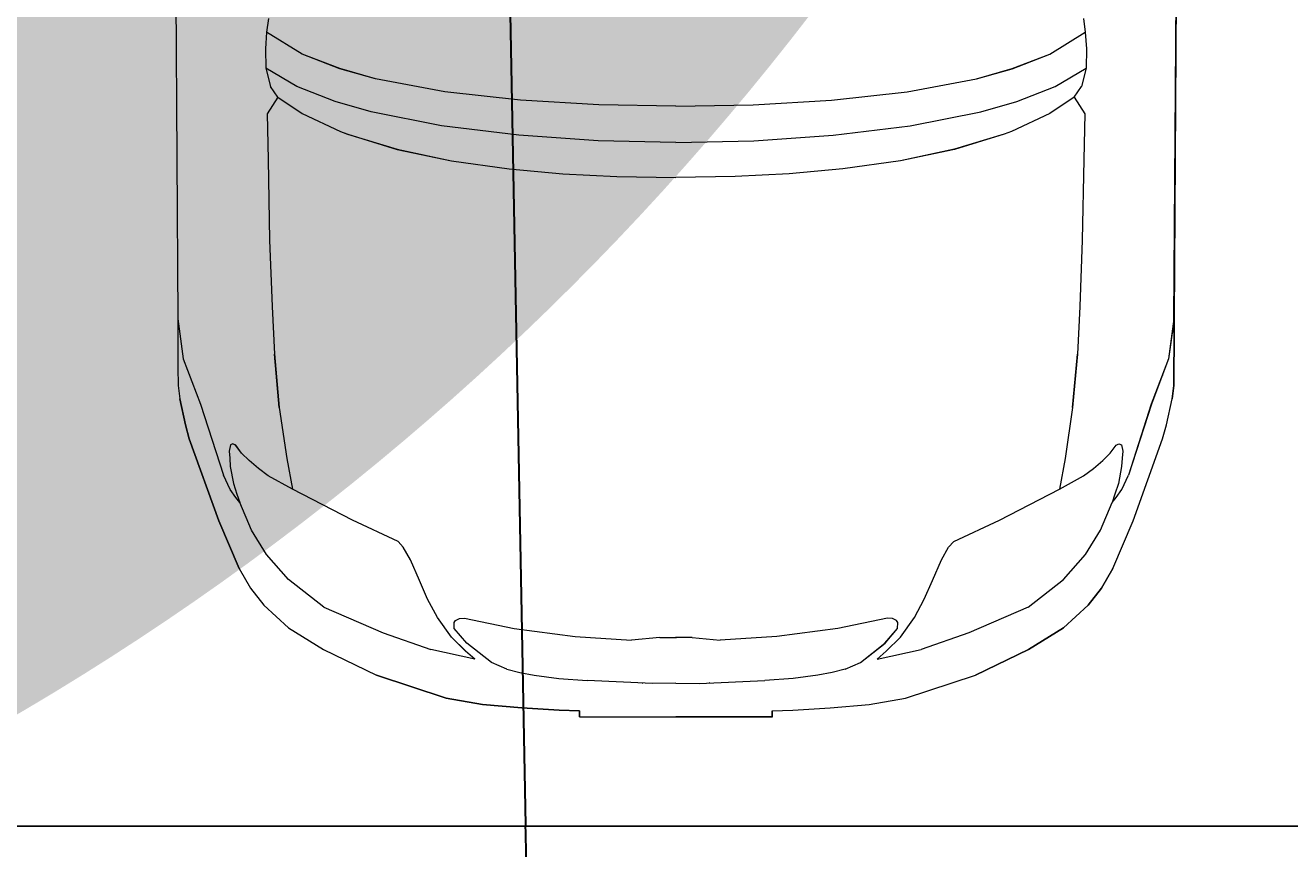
# Model space of a CAD drawing. Header units: millimetres. Extents: x -284281 to 1648660, y -821378 to -151356.
# Drawn here: x -183045 to -180739, y -270728 to -269226 of the extents above; entities that cross this region are included whole.
import ezdxf

# ---------------------------------------------------------------- set-up
doc = ezdxf.new("R2010")
doc.units = ezdxf.units.MM
doc.header["$MEASUREMENT"] = 0
doc.set_wipeout_variables(frame=1)
doc.linetypes.add('Wipeout_Contour', pattern=[1000, 0, -1000])
doc.layers.get('Defpoints').update_dxf_attribs({"color": 250})
for name, color, linetype in [('Cars', 7, 'Continuous'), ('Cotations - 1_100', 7, 'Continuous'), ('Extérieur - Environnement', 7, 'Continuous'), ('Structure - Murs extérieurs', 7, 'Continuous')]:
    doc.layers.add(name, color=color, linetype=linetype)
doc.styles.add('STYLE_GENERE_2', font='arial.ttf')
doc.dimstyles.new('STYLE_GENERE__2', dxfattribs={"dimtxt": 250, "dimasz": 190, "dimexe": 0.18, "dimexo": 0.0625, "dimgap": 0, "dimtad": 1, "dimlfac": 0.001, "dimzin": 0, "dimdsep": 46, "dimtxsty": 'STYLE_GENERE_2', "dimblk": 'ARROWHEAD_6', "dimblk1": 'ARROWHEAD_6', "dimblk2": 'ARROWHEAD_6', "dimcen": 0.09, "dimse1": 1, "dimse2": 1, "dimclrd": 7, "dimclre": 7, "dimclrt": 7, "dimazin": 0, "dimtfac": 1, "dimtdec": 4, "dimtmove": 0, "dimatfit": 3, "dimfxl": 1, "dimtolj": 1, "dimtzin": 0, "dimarcsym": 0})

# ---------------------------------------------------------------- blocks, each defined once
blk = doc.blocks.new('Mur_61_1', base_point=(250537.6, -270787.3))
at = {"color": 254, "linetype": 'Wipeout_Contour', "lineweight": 0, "ltscale": 1436123.093929387}
blk.add_wipeout([(220637.6, -270787.3), (250437.6, -270787.3), (250437.6, -270687.3), (220637.6, -270687.3)], dxfattribs=at).dxf.layer = 'Structure - Murs extérieurs'
at = {"layer": 'Structure - Murs extérieurs', "color": 7, "linetype": 'Continuous', "lineweight": 5, "flags": 128}
blk.add_lwpolyline([(250437.6, -270687.3), (220637.6, -270687.3)], dxfattribs=at)
blk = doc.blocks.new('Car 0025')
at = {"layer": 'Cars', "color": 7, "linetype": 'Continuous', "lineweight": 13}
for p, q in [((-924.7, 1389.7), (-920.5, 734.5)), ((-924.7, 1389.7), (-920.5, 734.5)), ((896.3, 734.5), (900.5, 1389.7)), ((900.5, 1389.7), (896.3, 734.5)), ((-755.5, 1282.4), (-758.8, 1257.5)), ((731.3, 1282.4), (734.6, 1257.5)), ((-758.8, 1257.5), (-760.9, 1227.1)), ((-694, 1217.1), (-758.8, 1257.5)), ((669.8, 1217.1), (734.6, 1257.5)), ((734.6, 1257.5), (736.7, 1227.1)), ((-760.9, 1227.1), (-760.1, 1191.7)), ((736.7, 1227.1), (735.9, 1191.7)), ((-625.2, 1190.8), (-694, 1217.1)), ((601, 1190.8), (669.8, 1217.1)), ((-703.8, 1158.5), (-760.1, 1191.7)), ((-760.1, 1191.7), (-751.8, 1158)), ((-560.1, 1172.1), (-625.2, 1190.8)), ((535.9, 1172.1), (601, 1190.8)), ((679.6, 1158.5), (735.9, 1191.7)), ((735.9, 1191.7), (727.6, 1158)), ((-751.8, 1158), (-751.8, 1158)), ((-738.5, 1138.6), (-751.8, 1158)), ((-633.6, 1130.9), (-703.8, 1158.5)), ((-433.8, 1148.7), (-560.1, 1172.1)), ((409.6, 1148.7), (535.9, 1172.1)), ((609.4, 1130.9), (679.6, 1158.5)), ((714.3, 1138.6), (727.6, 1158)), ((727.6, 1158), (727.6, 1158)), ((-738.5, 1138.6), (-758, 1108.3)), ((-738.5, 1138.6), (-738.5, 1138.6)), ((-738.5, 1138.6), (-693.9, 1108.9)), ((-567.9, 1112.1), (-633.6, 1130.9)), ((-295.6, 1133.3), (-433.8, 1148.7)), ((-152.7, 1124.9), (-295.6, 1133.3)), ((128.5, 1124.9), (271.4, 1133.3)), ((271.4, 1133.3), (409.6, 1148.7)), ((543.7, 1112.1), (609.4, 1130.9)), ((714.3, 1138.6), (669.7, 1108.9)), ((714.3, 1138.6), (714.3, 1138.6)), ((714.3, 1138.6), (733.8, 1108.3)), ((-758, 1108.3), (-755.8, 1024.9)), ((-693.9, 1108.9), (-624, 1076.3)), ((-439.5, 1086.6), (-567.9, 1112.1)), ((-12.1, 1122.4), (-152.7, 1124.9)), ((-12.1, 1122.4), (128.5, 1124.9)), ((415.3, 1086.6), (543.7, 1112.1)), ((669.7, 1108.9), (599.8, 1076.3)), ((733.8, 1108.3), (731.7, 1024.9)), ((-298.8, 1069.2), (-439.5, 1086.6)), ((274.6, 1069.2), (415.3, 1086.6)), ((-624, 1076.3), (-610.9, 1071.4)), ((-610.9, 1071.4), (-520.4, 1043.6)), ((-154, 1059.4), (-298.8, 1069.2)), ((129.8, 1059.4), (274.6, 1069.2)), ((586.8, 1071.4), (496.2, 1043.6)), ((599.8, 1076.3), (586.8, 1071.4)), ((-520.4, 1043.6), (-421.4, 1022.7)), ((-12.1, 1056.3), (-154, 1059.4)), ((-12.1, 1056.3), (129.8, 1059.4)), ((496.2, 1043.6), (397.2, 1022.7)), ((-755.8, 1025), (-753.2, 878.1)), ((-755.8, 1024.9), (-755.8, 1024.9)), ((-421.4, 1022.7), (-316.5, 1007.9)), ((397.2, 1022.7), (292.3, 1007.9)), ((731.7, 1025), (729, 878.1)), ((731.6, 1024.9), (731.6, 1024.9)), ((-316.5, 1007.9), (-218.5, 999.1)), ((-218.5, 999.1), (-119.9, 994.1)), ((-119.9, 994.1), (-12.1, 992.4)), ((95.7, 994.1), (-12.1, 992.4)), ((194.3, 999.1), (95.7, 994.1)), ((292.3, 1007.9), (194.3, 999.1)), ((-753.2, 878.1), (-748.9, 756.7)), ((729, 878.1), (724.7, 756.7)), ((-748.9, 756.7), (-744.4, 670.1)), ((724.7, 756.7), (720.2, 670.1)), ((-920.5, 734.5), (-920.6, 683.7)), ((-920.5, 734.5), (-920.6, 683.7)), ((-920.5, 734.5), (-910.7, 661.1)), ((896.3, 734.5), (886.5, 661.1)), ((896.4, 683.7), (896.3, 734.5)), ((896.3, 734.5), (896.4, 683.7)), ((-920.6, 683.7), (-920.5, 645.6)), ((-920.6, 683.7), (-920.5, 645.6)), ((-744.4, 670.2), (-735.6, 572.8)), ((-735.6, 572.8), (-744.3, 670.1)), ((720.2, 670.2), (711.4, 572.8)), ((711.4, 572.8), (720.1, 670.1)), ((896.3, 645.6), (896.4, 683.7)), ((896.4, 683.7), (896.3, 645.6)), ((-910.7, 661.1), (-879.2, 578.8)), ((886.5, 661.1), (855, 578.8)), ((-920.5, 645.6), (-920, 612.5)), ((-920.5, 645.6), (-920, 612.5)), ((-899.6, 632.1), (-899.5, 631.1)), ((875.4, 632.1), (875.3, 631.1)), ((895.8, 612.5), (896.3, 645.6)), ((896.3, 645.6), (895.8, 612.5)), ((-920, 612.5), (-917.2, 588.4)), ((-920, 612.5), (-917.2, 588.4)), ((893, 588.4), (895.8, 612.5)), ((895.8, 612.5), (893, 588.4)), ((-917.2, 588.4), (-906.8, 541)), ((-906.8, 541), (-917.2, 588.4)), ((-879.2, 578.8), (-837.6, 449.2)), ((855, 578.8), (813.4, 449.2)), ((882.6, 541), (893, 588.4)), ((882.6, 541), (893, 588.4)), ((-735.6, 572.8), (-722, 479.6)), ((711.4, 572.8), (697.8, 479.6)), ((-906.8, 541), (-899.8, 515.5)), ((-899.8, 515.5), (-906.8, 541)), ((875.6, 515.5), (882.6, 541)), ((875.6, 515.5), (882.6, 541)), ((-899.8, 515.5), (-846, 365.6)), ((-846, 365.6), (-899.8, 515.5)), ((821.8, 365.6), (875.6, 515.5)), ((821.8, 365.6), (875.6, 515.5)), ((-824.6, 504.7), (-827.3, 493)), ((-827.3, 493), (-826, 479.9)), ((-820.1, 506), (-824.6, 504.7)), ((-815.2, 503.8), (-820.1, 506)), ((-804.3, 489.5), (-815.2, 503.8)), ((-790.7, 476), (-804.3, 489.5)), ((766.5, 476), (780.1, 489.5)), ((780.1, 489.5), (791, 503.8)), ((791, 503.8), (795.9, 506)), ((795.9, 506), (800.4, 504.7)), ((800.4, 504.7), (803.1, 493)), ((803.1, 493), (801.8, 479.9)), ((-826, 479.9), (-825, 465)), ((-825, 465), (-819.1, 434.2)), ((-773.6, 461.2), (-790.7, 476)), ((-722, 479.6), (-711.7, 423.4)), ((697.8, 479.6), (687.5, 423.4)), ((749.4, 461.2), (766.5, 476)), ((800.8, 465), (794.9, 434.2)), ((801.8, 479.9), (800.8, 465)), ((-825.2, 422.9), (-837.6, 449.2)), ((-755.7, 447.9), (-773.6, 461.2)), ((-711.7, 423.4), (-755.7, 447.9)), ((687.5, 423.4), (731.5, 447.9)), ((731.5, 447.9), (749.4, 461.2)), ((801, 422.9), (813.4, 449.2)), ((-814.8, 408.3), (-825.2, 422.9)), ((-819.1, 434.2), (-812.8, 414.4)), ((-602.3, 367), (-711.7, 423.4)), ((578.1, 367), (687.5, 423.4)), ((794.9, 434.2), (788.6, 414.4)), ((790.6, 408.3), (801, 422.9)), ((-807.5, 399), (-814.8, 408.3)), ((-812.8, 414.4), (-807.5, 399)), ((-786.3, 348.7), (-807.5, 399)), ((762.1, 348.7), (783.3, 399)), ((788.6, 414.4), (783.3, 399)), ((783.3, 399), (790.6, 408.3)), ((-846, 365.6), (-808.7, 278.6)), ((-808.7, 278.6), (-846, 365.6)), ((-759.1, 304.4), (-786.3, 348.7)), ((-518.8, 327.9), (-602.3, 367)), ((494.6, 327.9), (578.1, 367)), ((734.9, 304.4), (762.1, 348.7)), ((784.5, 278.6), (821.8, 365.6)), ((784.5, 278.6), (821.8, 365.6)), ((-509.5, 317.5), (-518.8, 327.9)), ((485.3, 317.5), (494.6, 327.9)), ((-718.8, 259), (-759.1, 304.4)), ((-496.3, 294.8), (-509.5, 317.5)), ((472.1, 294.8), (485.3, 317.5)), ((694.6, 259), (734.9, 304.4)), ((-808.7, 278.6), (-788.2, 243.2)), ((-808.7, 278.6), (-788.2, 243.2)), ((-480.1, 257), (-496.3, 294.8)), ((455.9, 257), (472.1, 294.8)), ((764, 243.2), (784.5, 278.6)), ((784.5, 278.6), (764, 243.2)), ((-654.4, 208.3), (-718.8, 259)), ((-465.1, 222.6), (-480.1, 257)), ((440.9, 222.6), (455.9, 257)), ((630.2, 208.3), (694.6, 259)), ((-788.2, 243.2), (-764, 211.8)), ((-788.2, 243.2), (-764, 211.8)), ((739.8, 211.8), (764, 243.2)), ((764, 243.2), (739.8, 211.8)), ((-764, 211.8), (-719, 170.5)), ((-764, 211.8), (-719, 170.5)), ((-654.4, 208.3), (-546.4, 161.2)), ((-447.3, 189.6), (-465.1, 222.6)), ((423.1, 189.6), (440.9, 222.6)), ((630.2, 208.3), (522.2, 161.2)), ((694.8, 170.5), (739.8, 211.8)), ((739.8, 211.8), (694.8, 170.5)), ((-421.5, 153.3), (-447.3, 189.6)), ((-414.1, 184), (-406.9, 187.6)), ((-406.9, 187.6), (-398, 187.9)), ((-398, 187.9), (-307.1, 169.4)), ((373.8, 187.9), (282.9, 169.4)), ((382.7, 187.6), (373.8, 187.9)), ((389.9, 184), (382.7, 187.6)), ((397.3, 153.3), (423.1, 189.6)), ((-719, 170.5), (-655.3, 130.9)), ((-719, 170.5), (-655.3, 130.9)), ((-416.6, 180.1), (-414.1, 184)), ((-416.4, 169.3), (-416.6, 180.1)), ((-393.4, 142.5), (-416.4, 169.3)), ((-307.1, 169.4), (-196.1, 155)), ((282.9, 169.4), (171.9, 155)), ((369.2, 142.5), (392.2, 169.3)), ((392.4, 180.1), (389.9, 184)), ((392.2, 169.3), (392.4, 180.1)), ((631.1, 130.9), (694.8, 170.5)), ((694.8, 170.5), (631.1, 130.9)), ((-546.4, 161.2), (-459.2, 131.1)), ((-395.7, 128), (-421.5, 153.3)), ((-348.6, 107.3), (-393.4, 142.5)), ((-196.1, 155), (-92.9, 148.1)), ((-41.8, 152.8), (-92.9, 148.1)), ((-41.8, 152.8), (-11.3, 152.8)), ((17.6, 152.8), (-12.9, 152.8)), ((17.6, 152.8), (68.7, 148.1)), ((171.9, 155), (68.7, 148.1)), ((324.4, 107.3), (369.2, 142.5)), ((371.5, 128), (397.3, 153.3)), ((522.2, 161.2), (435, 131.1)), ((-655.3, 130.9), (-558.5, 84.1)), ((-655.3, 130.9), (-558.5, 84.1)), ((-378.9, 113.2), (-459.2, 131.1)), ((-378.9, 113.2), (-395.7, 128)), ((354.7, 113.2), (435, 131.1)), ((354.7, 113.2), (371.5, 128)), ((534.3, 84.1), (631.1, 130.9)), ((631.1, 130.9), (534.3, 84.1)), ((-320.4, 95.1), (-348.6, 107.3)), ((-320.4, 95.1), (-296.9, 89)), ((296.3, 95.1), (272.7, 89)), ((296.3, 95.1), (324.4, 107.3)), ((-558.5, 84.1), (-431, 42.5)), ((-431, 42.5), (-558.5, 84.1)), ((-296.9, 89), (-270.9, 84)), ((-270.9, 84), (-226, 78.1)), ((-226, 78.1), (-174.1, 74.2)), ((-54.7, 69.2), (-174.1, 74.2)), ((-73.2, 69.9), (-72.6, 69.9)), ((-12.1, 69.6), (-54.7, 69.2)), ((-12.1, 69.6), (30.5, 69.2)), ((30.5, 69.2), (149.9, 74.2)), ((49, 69.9), (48.4, 69.9)), ((201.8, 78.1), (149.9, 74.2)), ((246.7, 84), (201.8, 78.1)), ((272.7, 89), (246.7, 84)), ((406.8, 42.5), (534.3, 84.1)), ((406.8, 42.5), (534.3, 84.1)), ((-431, 42.5), (-364.7, 30.9)), ((-364.7, 30.9), (-431, 42.5)), ((-364.7, 30.9), (-293.1, 24.3)), ((-293.1, 24.3), (-364.7, 30.9)), ((-293.1, 24.3), (-225.1, 20.2)), ((-225.1, 20.2), (-293.1, 24.3)), ((200.9, 20.2), (268.9, 24.3)), ((200.9, 20.2), (268.9, 24.3)), ((268.9, 24.3), (340.5, 30.9)), ((268.9, 24.3), (340.5, 30.9)), ((340.5, 30.9), (406.8, 42.5)), ((340.5, 30.9), (406.8, 42.5)), ((-225.1, 20.2), (-187.9, 19.2)), ((-187.9, 19.2), (-225.1, 20.2)), ((-187.9, 19.2), (-187.9, 8.3)), ((-187.9, 8.3), (-187.9, 19.2)), ((-187.9, 8.3), (163.7, 8.3)), ((-187.9, 8.3), (-12.1, 8.3)), ((163.7, 8.3), (-12.1, 8.3)), ((163.7, 19.2), (200.9, 20.2)), ((163.7, 19.2), (200.9, 20.2)), ((163.7, 8.3), (163.7, 19.2)), ((163.7, 8.3), (163.7, 19.2))]:
    blk.add_line(p, q, dxfattribs=at)
blk = doc.blocks.new('ARROWHEAD_6')
at = {"color": 0, "linetype": 'Continuous', "lineweight": 0}
for p, q in [((-0.5, -0.5), (0.5, 0.5)), ((0, 0), (-1, 0))]:
    blk.add_line(p, q, dxfattribs=at)
blk = doc.blocks.new('*D1329')
at = {"layer": 'Cotations - 1_100', "color": 7, "linetype": 'Continuous', "lineweight": -2, "transparency": 16777216}
for p, q in [((-182305.9, -261363.1), (-182224.2, -265753.6)), ((-182127, -270978.1), (-182209, -266572.7))]:
    blk.add_line(p, q, dxfattribs=at)
at = {"layer": 'Defpoints', "color": 0, "linetype": 'Continuous', "transparency": 16777216}
for p in [(-181903.3, -261165.6), (-182123.4, -271168.1), (-181684.3, -271159.9)]:
    blk.add_point(p, dxfattribs=at)
at = {"layer": 'Cotations - 1_100', "color": 7, "linetype": 'Continuous', "lineweight": -2, "transparency": 16777216, "xscale": 190, "yscale": 190, "zscale": 190}
for p, rotation in [((-182309.5, -261173.1), 91.06638308788963), ((-182123.4, -271168.1), 271.0663830878896)]:
    blk.add_blockref('ARROWHEAD_6', p, dxfattribs=dict(at, rotation=rotation))
at = {"layer": 'Cotations - 1_100', "color": 7, "linetype": 'Continuous', "lineweight": 5, "transparency": 16777216, "insert": (-182216.6, -266163.2), "char_height": 250, "attachment_point": 5, "rotation": 271.0664, "style": 'STYLE_GENERE_2'}
blk.add_mtext('\\A1;10.00', dxfattribs=at)

msp = doc.modelspace()

# ---------------------------------------------------------------- linework, layer by layer
at = {"color": 9, "linetype": 'Continuous', "lineweight": 5}
msp.add_lwpolyline([(-208256.2426, -273475.38502, 0.3865533313), (-206058.31933, -275253.23979), (-190681.3397, -275196.19066), (-182697.89344, -275116.10287, 0.0051889555), (-182644.79769, -275105.96997), (-173921.32814, -275105.96997, 0.4142135624), (-171932.12315, -273095.23292), (-171943.0089, -271073.02067, -0.001345761), (-171943.03788, -271062.25464), (-171943.03788, -267687.29374), (-171943.03788, -265687.29374), (-173921.32814, -265687.29374), (-175591.76314, -265687.29374), (-175591.76314, -270687.29374), (-205491.76314, -270687.29374), (-205491.76314, -265687.29374), (-205491.76314, -265587.29374), (-206176.19022, -265587.29374), (-206173.85271, -265605.82722, 0.2588490016), (-208011.65088, -266951.54513), (-208028.61366, -266943.72092, 0.0985615086), (-208259.38232, -267730.33623), (-208266.6445, -273329.32486, 0.0251892193)], format="xyb", close=True, dxfattribs=at)
at = {"layer": 'Extérieur - Environnement', "color": 7, "linetype": 'Continuous', "lineweight": 13}
for p, q in [((-182770.98621, -269106.12444), (-182766.83518, -269761.2809)), ((-182770.98621, -269106.12444), (-182766.83518, -269761.2809)), ((-180949.94455, -269761.2809), (-180945.79352, -269106.12444)), ((-180945.79352, -269106.12444), (-180949.94455, -269761.2809)), ((-182601.77645, -269213.35195), (-182605.06646, -269238.27627)), ((-181115.00328, -269213.35195), (-181111.71327, -269238.27627)), ((-182605.06646, -269238.27627), (-182607.20961, -269268.70409)), ((-182540.25314, -269278.71115), (-182605.06646, -269238.27627)), ((-181176.52659, -269278.71115), (-181111.71327, -269238.27627)), ((-181111.71327, -269238.27627), (-181109.57012, -269268.70409)), ((-182607.20961, -269268.70409), (-182606.43026, -269304.06619)), ((-182471.49735, -269304.96647), (-182540.25645, -269278.70989)), ((-181245.28238, -269304.96647), (-181176.52328, -269278.70989)), ((-181109.57012, -269268.70409), (-181110.34946, -269304.06619)), ((-182550.05187, -269337.28554), (-182606.43026, -269304.06619)), ((-182606.43026, -269304.06619), (-182598.1023, -269337.78359)), ((-182406.36136, -269323.67754), (-182471.50364, -269304.96466)), ((-181310.41837, -269323.67754), (-181245.27609, -269304.96466)), ((-181166.72785, -269337.28554), (-181110.34946, -269304.06619)), ((-181110.34946, -269304.06619), (-181118.67743, -269337.78359)), ((-182280.06923, -269347.10029), (-182406.36679, -269323.67653)), ((-181436.7105, -269347.10029), (-181310.41293, -269323.67653)), ((-182598.1023, -269337.78359), (-182598.07604, -269337.79852)), ((-182584.78636, -269357.14103), (-182598.1023, -269337.78359)), ((-182479.84854, -269364.90883), (-182550.05187, -269337.28554)), ((-182141.92556, -269362.46162), (-182280.06923, -269347.10029)), ((-181574.85417, -269362.46162), (-181436.7105, -269347.10029)), ((-181236.93118, -269364.90883), (-181166.72785, -269337.28554)), ((-181131.99337, -269357.14103), (-181118.67743, -269337.78359)), ((-181118.67743, -269337.78359), (-181118.70368, -269337.79852)), ((-182584.78636, -269357.14103), (-182604.31732, -269387.53016)), ((-182584.78056, -269357.18062), (-182584.78636, -269357.14103)), ((-182584.78056, -269357.18062), (-182540.17751, -269386.89845)), ((-182414.20183, -269383.67403), (-182479.84854, -269364.90883)), ((-181998.99561, -269370.86361), (-182141.92801, -269362.46135)), ((-181858.36077, -269373.42369), (-181998.99775, -269370.86348)), ((-181858.41895, -269373.42369), (-181717.78198, -269370.86348)), ((-181717.78411, -269370.86361), (-181574.85172, -269362.46135)), ((-181302.5779, -269383.67403), (-181236.93118, -269364.90883)), ((-181131.99917, -269357.18062), (-181176.60222, -269386.89845)), ((-181131.99917, -269357.18062), (-181131.99337, -269357.14103)), ((-181131.99337, -269357.14103), (-181112.46241, -269387.53016)), ((-182604.31732, -269387.53016), (-182602.13831, -269470.88184)), ((-182540.17751, -269386.89845), (-182470.29869, -269419.47351)), ((-182285.75952, -269409.2231), (-182414.20183, -269383.67403)), ((-181431.02021, -269409.2231), (-181302.5779, -269383.67403)), ((-181176.60222, -269386.89845), (-181246.48104, -269419.47351)), ((-181112.46241, -269387.53016), (-181114.64142, -269470.88184)), ((-182470.29869, -269419.47351), (-182457.23829, -269424.33559)), ((-182457.23829, -269424.33624), (-182366.69739, -269452.15012)), ((-182145.07811, -269426.56247), (-182285.75952, -269409.2231)), ((-181571.70161, -269426.56247), (-181431.02021, -269409.2231)), ((-181259.54144, -269424.33624), (-181350.08234, -269452.15012)), ((-181246.48104, -269419.47351), (-181259.54144, -269424.33559)), ((-182000.29368, -269436.38019), (-182145.07811, -269426.56247)), ((-181858.38986, -269439.48807), (-182000.29368, -269436.38019)), ((-181858.38986, -269439.48807), (-181716.48605, -269436.38019)), ((-181716.48605, -269436.38019), (-181571.70161, -269426.56247)), ((-182602.13945, -269470.81865), (-182599.49402, -269617.64414)), ((-182602.13705, -269470.86474), (-182602.13659, -269470.88184)), ((-182366.69739, -269452.15012), (-182267.64993, -269473.07881)), ((-181350.08234, -269452.15012), (-181449.1298, -269473.07881)), ((-181114.64028, -269470.81865), (-181117.2857, -269617.64414)), ((-181114.64268, -269470.86474), (-181114.64314, -269470.88184)), ((-182267.64993, -269473.07881), (-182162.74286, -269487.90326)), ((-182162.74286, -269487.90326), (-182064.78131, -269496.69868)), ((-181554.03686, -269487.90326), (-181651.99841, -269496.69868)), ((-181449.1298, -269473.07881), (-181554.03686, -269487.90326)), ((-182064.78131, -269496.69868), (-181966.20888, -269501.67525)), ((-181966.20888, -269501.67525), (-181858.38336, -269503.41935)), ((-181750.57085, -269501.67525), (-181858.39636, -269503.41935)), ((-181651.99841, -269496.69868), (-181750.57085, -269501.67525)), ((-182599.49402, -269617.64414), (-182595.20196, -269739.10257)), ((-181117.2857, -269617.64414), (-181121.57777, -269739.10257)), ((-182595.20196, -269739.10257), (-182590.66493, -269825.64174)), ((-181121.57777, -269739.10257), (-181126.1148, -269825.64174)), ((-182766.83518, -269761.2809), (-182766.91829, -269812.10443)), ((-182766.83518, -269761.2809), (-182766.91829, -269812.10443)), ((-182766.83518, -269761.2809), (-182756.9921, -269834.64628)), ((-180949.94455, -269761.2809), (-180959.78763, -269834.64628)), ((-180949.86144, -269812.10443), (-180949.94455, -269761.2809)), ((-180949.94455, -269761.2809), (-180949.86144, -269812.10443)), ((-182766.91829, -269812.10443), (-182766.80747, -269850.17549)), ((-182766.91829, -269812.10443), (-182766.80747, -269850.17549)), ((-180949.97225, -269850.17549), (-180949.86144, -269812.10443)), ((-180949.86144, -269812.10443), (-180949.97225, -269850.17549)), ((-182756.9921, -269834.64628), (-182725.46644, -269917.01103)), ((-182590.66684, -269825.6205), (-182581.88613, -269922.93505)), ((-182581.88613, -269922.93505), (-182590.63712, -269825.64174)), ((-181126.11288, -269825.6205), (-181134.8936, -269922.93505)), ((-181134.8936, -269922.93505), (-181126.14261, -269825.64174)), ((-180959.78763, -269834.64628), (-180991.31329, -269917.01103)), ((-182766.80747, -269850.17549), (-182766.28066, -269883.28596)), ((-182766.80747, -269850.17549), (-182766.28066, -269883.28596)), ((-182745.87735, -269863.68497), (-182745.82584, -269864.69694)), ((-180970.90238, -269863.68497), (-180970.95389, -269864.69694)), ((-180950.49906, -269883.28596), (-180949.97225, -269850.17549)), ((-180949.97225, -269850.17549), (-180950.49906, -269883.28596)), ((-182766.28066, -269883.28596), (-182763.48017, -269907.43008)), ((-182766.28066, -269883.28596), (-182763.48017, -269907.43008)), ((-180953.29956, -269907.43008), (-180950.49906, -269883.28596)), ((-180950.49906, -269883.28596), (-180953.29956, -269907.43008)), ((-182763.48017, -269907.43008), (-182753.08257, -269954.78576)), ((-182753.08257, -269954.78576), (-182763.48017, -269907.43008)), ((-180963.69715, -269954.78576), (-180953.29956, -269907.43008)), ((-180963.69715, -269954.78576), (-180953.29956, -269907.43008)), ((-182725.46644, -269917.01103), (-182683.86553, -270046.60936)), ((-182581.88613, -269922.93505), (-182568.26395, -270016.17977)), ((-181134.8936, -269922.93505), (-181148.51578, -270016.17977)), ((-180991.31329, -269917.01103), (-181032.9142, -270046.60936)), ((-182753.08257, -269954.78576), (-182746.06759, -269980.29071)), ((-182746.06759, -269980.29071), (-182753.08257, -269954.78576)), ((-180970.71214, -269980.29071), (-180963.69715, -269954.78576)), ((-180970.71214, -269980.29071), (-180963.69715, -269954.78576)), ((-182746.06759, -269980.29071), (-182692.24942, -270130.22636)), ((-182692.24942, -270130.22636), (-182746.06759, -269980.29071)), ((-182670.86095, -269991.06556), (-182673.59432, -270002.76857)), ((-182666.40746, -269989.80043), (-182670.86095, -269991.06556)), ((-182661.51972, -269991.95746), (-182666.40746, -269989.80043)), ((-182650.58096, -270006.24783), (-182661.51972, -269991.95746)), ((-181066.19877, -270006.24783), (-181055.26001, -269991.95746)), ((-181055.26001, -269991.95746), (-181050.37227, -269989.80043)), ((-181050.37227, -269989.80043), (-181045.91878, -269991.06556)), ((-181045.91878, -269991.06556), (-181043.18541, -270002.76857)), ((-181024.53031, -270130.22636), (-180970.71214, -269980.29071)), ((-181024.53031, -270130.22636), (-180970.71214, -269980.29071)), ((-182673.59432, -270002.76857), (-182672.28049, -270015.8633)), ((-182672.28049, -270015.8633), (-182671.33416, -270030.7926)), ((-182636.95888, -270019.78551), (-182650.58096, -270006.24783)), ((-182619.88537, -270034.58812), (-182636.95888, -270019.78551)), ((-182568.26811, -270016.15698), (-182557.98761, -270072.41751)), ((-181148.51162, -270016.15698), (-181158.79212, -270072.41751)), ((-181096.89436, -270034.58812), (-181079.82084, -270019.78551)), ((-181079.82084, -270019.78551), (-181066.19877, -270006.24783)), ((-181044.49924, -270015.8633), (-181045.44556, -270030.7926)), ((-181043.18541, -270002.76857), (-181044.49924, -270015.8633)), ((-182671.52895, -270072.92354), (-182683.86553, -270046.60936)), ((-182671.33416, -270030.7926), (-182665.42768, -270061.59997)), ((-182601.94342, -270047.87284), (-182619.88537, -270034.58812)), ((-182557.98761, -270072.41751), (-182601.94342, -270047.87284)), ((-181158.79212, -270072.41751), (-181114.83631, -270047.87284)), ((-181114.83631, -270047.87284), (-181096.89436, -270034.58812)), ((-181045.44556, -270030.7926), (-181051.35205, -270061.59997)), ((-181045.25078, -270072.92354), (-181032.9142, -270046.60936)), ((-182665.42768, -270061.59997), (-182659.08154, -270081.40036)), ((-181051.35205, -270061.59997), (-181057.69818, -270081.40036)), ((-182661.08554, -270087.47329), (-182671.52895, -270072.92354)), ((-182653.75962, -270096.7724), (-182661.08554, -270087.47329)), ((-182659.08154, -270081.40036), (-182653.75962, -270096.7724)), ((-182448.57329, -270128.79784), (-182557.98761, -270072.41751)), ((-181268.20644, -270128.79784), (-181158.79212, -270072.41751)), ((-181057.69818, -270081.40036), (-181063.02011, -270096.7724)), ((-181063.02011, -270096.7724), (-181055.69419, -270087.47329)), ((-181055.69419, -270087.47329), (-181045.25078, -270072.92354)), ((-182632.57583, -270147.07207), (-182653.75962, -270096.7724)), ((-181084.2039, -270147.07207), (-181063.02011, -270096.7724)), ((-182692.24942, -270130.22636), (-182655.01076, -270217.19968)), ((-182655.01076, -270217.19968), (-182692.24942, -270130.22636)), ((-182365.13634, -270167.90375), (-182448.57329, -270128.79784)), ((-181351.64338, -270167.90375), (-181268.20644, -270128.79784)), ((-181061.76896, -270217.19968), (-181024.53031, -270130.22636)), ((-181061.76896, -270217.19968), (-181024.53031, -270130.22636)), ((-182605.36111, -270191.42198), (-182632.57583, -270147.07207)), ((-181111.41862, -270191.42198), (-181084.2039, -270147.07207)), ((-182355.7474, -270178.32286), (-182365.13634, -270167.90375)), ((-182342.56655, -270201.01926), (-182355.7474, -270178.32286)), ((-181374.21318, -270201.01926), (-181361.03233, -270178.32286)), ((-181361.03233, -270178.32286), (-181351.64338, -270167.90375)), ((-182565.04301, -270236.77984), (-182605.36111, -270191.42198)), ((-182326.42679, -270238.74842), (-182342.58032, -270200.99555)), ((-181390.35294, -270238.74842), (-181374.19941, -270200.99555)), ((-181151.73671, -270236.77984), (-181111.41862, -270191.42198)), ((-182655.01076, -270217.19968), (-182634.4661, -270252.57154)), ((-182655.01076, -270217.19968), (-182634.4661, -270252.57154)), ((-181082.31363, -270252.57154), (-181061.76896, -270217.19968)), ((-181061.76896, -270217.19968), (-181082.31363, -270252.57154)), ((-182634.4661, -270252.57154), (-182610.2882, -270283.99193)), ((-182634.4661, -270252.57154), (-182610.2882, -270283.99193)), ((-182500.71695, -270287.50877), (-182565.04301, -270236.77984)), ((-182311.35928, -270273.14819), (-182326.42679, -270238.74842)), ((-181405.42044, -270273.14819), (-181390.35294, -270238.74842)), ((-181216.06277, -270287.50877), (-181151.73671, -270236.77984)), ((-181106.49153, -270283.99193), (-181082.31363, -270252.57154)), ((-181082.31363, -270252.57154), (-181106.49153, -270283.99193)), ((-182293.57684, -270306.14996), (-182311.35928, -270273.14819)), ((-181423.20288, -270306.14996), (-181405.42044, -270273.14819)), ((-182610.2882, -270283.99193), (-182565.25949, -270325.30047)), ((-182610.2882, -270283.99193), (-182565.25949, -270325.30047)), ((-182500.71695, -270287.50877), (-182392.68315, -270334.55123)), ((-181216.06277, -270287.50877), (-181324.09658, -270334.55123)), ((-181151.52024, -270325.30047), (-181106.49153, -270283.99193)), ((-181106.49153, -270283.99193), (-181151.52024, -270325.30047)), ((-182565.25949, -270325.30047), (-182501.54272, -270364.89687)), ((-182565.25949, -270325.30047), (-182501.54272, -270364.89687)), ((-182267.83134, -270342.48662), (-182293.57684, -270306.14996)), ((-182262.8659, -270315.68285), (-182260.42172, -270311.78962)), ((-182262.71778, -270326.50932), (-182262.8659, -270315.68285)), ((-182260.42172, -270311.78962), (-182253.17561, -270308.14468)), ((-182253.17561, -270308.14468), (-182244.26298, -270307.89289)), ((-182244.26298, -270307.89289), (-182153.39612, -270326.34619)), ((-181472.51675, -270307.89289), (-181563.38361, -270326.34619)), ((-181463.60411, -270308.14468), (-181472.51675, -270307.89289)), ((-181456.35801, -270311.78962), (-181463.60411, -270308.14468)), ((-181453.91383, -270315.68285), (-181456.35801, -270311.78962)), ((-181454.06194, -270326.50932), (-181453.91383, -270315.68285)), ((-181448.94839, -270342.48662), (-181423.20288, -270306.14996)), ((-181215.237, -270364.89687), (-181151.52024, -270325.30047)), ((-181151.52024, -270325.30047), (-181215.237, -270364.89687)), ((-182392.68315, -270334.55123), (-182305.45208, -270364.68725)), ((-182241.96197, -270367.7613), (-182267.83134, -270342.48662)), ((-182239.65849, -270353.33193), (-182262.71778, -270326.50932)), ((-182153.39612, -270326.34619), (-182042.37095, -270340.80333)), ((-182042.37095, -270340.80333), (-181939.23377, -270347.68768)), ((-181888.1117, -270343.01425), (-181939.23377, -270347.68768)), ((-181888.1117, -270343.01425), (-181857.57482, -270343.01425)), ((-181828.66803, -270343.01425), (-181859.20491, -270343.01425)), ((-181828.66803, -270343.01425), (-181777.54595, -270347.68768)), ((-181674.40878, -270340.80333), (-181777.54595, -270347.68768)), ((-181563.38361, -270326.34619), (-181674.40878, -270340.80333)), ((-181477.12124, -270353.33193), (-181454.06194, -270326.50932)), ((-181474.81776, -270367.7613), (-181448.94839, -270342.48662)), ((-181324.09658, -270334.55123), (-181411.32765, -270364.68725)), ((-182501.54272, -270364.89687), (-182404.74757, -270411.68184)), ((-182501.54272, -270364.89687), (-182404.74757, -270411.68184)), ((-182225.2052, -270382.58106), (-182305.45208, -270364.68725)), ((-182225.2052, -270382.58106), (-182241.96197, -270367.7613)), ((-182194.89786, -270388.52135), (-182239.65849, -270353.33193)), ((-181521.88187, -270388.52135), (-181477.12124, -270353.33193)), ((-181491.57453, -270382.58106), (-181411.32765, -270364.68725)), ((-181491.57453, -270382.58106), (-181474.81776, -270367.7613)), ((-181312.03216, -270411.68184), (-181215.237, -270364.89687)), ((-181215.237, -270364.89687), (-181312.03216, -270411.68184)), ((-182166.73847, -270400.67421), (-182194.89786, -270388.52135)), ((-181550.04125, -270400.67421), (-181521.88187, -270388.52135)), ((-182404.74757, -270411.68184), (-182277.25853, -270453.31964)), ((-182277.25853, -270453.31964), (-182404.74757, -270411.68184)), ((-182166.73847, -270400.67421), (-182143.1705, -270406.75417)), ((-182143.17498, -270406.75331), (-182117.17773, -270411.73902)), ((-182117.19031, -270411.73661), (-182072.27242, -270417.69595)), ((-182072.27242, -270417.69595), (-182020.37973, -270421.62102)), ((-181644.50731, -270417.69595), (-181696.4, -270421.62102)), ((-181599.58942, -270411.73661), (-181644.50731, -270417.69595)), ((-181573.60475, -270406.75331), (-181599.602, -270411.73902)), ((-181550.04125, -270400.67421), (-181573.60923, -270406.75417)), ((-181439.5212, -270453.31964), (-181312.03216, -270411.68184)), ((-181439.5212, -270453.31964), (-181312.03216, -270411.68184)), ((-181900.99094, -270426.56024), (-182020.37973, -270421.62102)), ((-181919.52404, -270425.92695), (-181918.88266, -270425.92695)), ((-181858.37825, -270426.22001), (-181900.99094, -270426.56024)), ((-181858.40148, -270426.22001), (-181815.78879, -270426.56024)), ((-181815.78879, -270426.56024), (-181696.4, -270421.62102)), ((-181797.25569, -270425.92695), (-181797.89706, -270425.92695)), ((-182277.25853, -270453.31964), (-182211.01863, -270464.89787)), ((-182211.01863, -270464.89787), (-182277.25853, -270453.31964)), ((-181505.76109, -270464.89787), (-181439.5212, -270453.31964)), ((-181505.76109, -270464.89787), (-181439.5212, -270453.31964)), ((-182211.01863, -270464.89787), (-182139.3996, -270471.44966)), ((-182139.3996, -270471.44966), (-182211.01863, -270464.89787)), ((-182139.3996, -270471.44966), (-182071.41294, -270475.5432)), ((-182071.41294, -270475.5432), (-182139.3996, -270471.44966)), ((-182071.41294, -270475.5432), (-182034.15149, -270476.6336)), ((-182034.15149, -270476.6336), (-182071.41294, -270475.5432)), ((-182034.15149, -270476.6336), (-182034.15149, -270487.46295)), ((-182034.15149, -270487.46295), (-182034.15149, -270476.6336)), ((-181682.62824, -270476.6336), (-181645.36679, -270475.5432)), ((-181682.62824, -270476.6336), (-181645.36679, -270475.5432)), ((-181682.62824, -270487.46295), (-181682.62824, -270476.6336)), ((-181682.62824, -270487.46295), (-181682.62824, -270476.6336)), ((-181645.36679, -270475.5432), (-181577.38013, -270471.44966)), ((-181645.36679, -270475.5432), (-181577.38013, -270471.44966)), ((-181577.38013, -270471.44966), (-181505.76109, -270464.89787)), ((-181577.38013, -270471.44966), (-181505.76109, -270464.89787)), ((-182034.15149, -270487.46295), (-181682.62824, -270487.46295)), ((-182034.15149, -270487.46295), (-181858.38986, -270487.46295)), ((-181682.62824, -270487.46295), (-181858.38986, -270487.46295))]:
    msp.add_line(p, q, dxfattribs=at)

# ---------------------------------------------------------------- block references
at = {"layer": 'Cars', "color": 7, "linetype": 'Continuous', "lineweight": 5, "zscale": 1000}
msp.add_blockref('Car 0025', (-181846.29152, -270495.78396), dxfattribs=at)

# ---------------------------------------------------------------- next in the draw order: block references
at = {"layer": 'Structure - Murs extérieurs', "color": 211, "lineweight": 5, "true_color": 0xfe55ff}
msp.add_blockref('Mur_61_1', (-175591.76314, -270787.29219), dxfattribs=at)

# ---------------------------------------------------------------- next in the draw order: hatches: boundary and pattern name
at = {"linetype": 'Continuous', "lineweight": 0, "true_color": 0xa7a7a7}
msp.add_hatch(color=253, dxfattribs=at).paths.add_polyline_path([(-190582.9074, -266165.48622, 1), (-180582.9074, -266165.48622, 1)])

# ---------------------------------------------------------------- next in the draw order: linework, layer by layer
at = {"color": 255, "linetype": 'Continuous', "lineweight": 5, "flags": 128}
msp.add_lwpolyline([(-183091.76314, -265687.29374), (-183091.76314, -270687.29374), (-180591.76314, -270687.29374), (-180591.76314, -265687.29374)], close=True, dxfattribs=at)
msp.add_lwpolyline([(-183091.76314, -270687.29374), (-180591.76314, -270687.29374)], dxfattribs=at)
at = {"layer": 'Structure - Murs extérieurs', "color": 7, "linetype": 'Continuous', "lineweight": 5, "flags": 128}
msp.add_lwpolyline([(-175691.76314, -270687.29219), (-205491.76314, -270687.2922), (-205491.76313, -265687.29372), (-205491.76313, -265587.29373), (-205591.76311, -265587.29373), (-206176.19022, -265587.29374, 0.2597271562), (-208107.94504, -267116.45694, 0.0985618016), (-208268.02222, -267920.63319), (-208268.02222, -273253.26877, 0.4157854419), (-206156.7584, -275353.23856), (-174019.76721, -275205.96874, 0.4142192129)], format="xyb", dxfattribs=at)
at = {"layer": 'Structure - Murs extérieurs', "color": 7, "linetype": 'Continuous', "lineweight": 5}
msp.add_lwpolyline([(-175691.76314, -270687.29219), (-205491.76314, -270687.2922)], dxfattribs=at)

# ---------------------------------------------------------------- next in the draw order: dimensions: what is measured, and where the dimension line sits
at = {"layer": 'Cotations - 1_100', "color": 7, "linetype": 'Continuous', "lineweight": 5}
dim = msp.add_linear_dim(base=(-182123.43712, -271168.10005), p1=(-181903.29814, -261165.57129), p2=(-181684.3159, -271159.92623), angle=271.06638309, dimstyle='STYLE_GENERE__2', dxfattribs=at)
dim.commit()
dim.dimension.update_dxf_attribs({"geometry": '*D1329', "text_midpoint": (-182216.59875, -266163.18981), "dimtype": 160, "text_rotation": 271.06638309})

doc.saveas('drawing.dxf')
